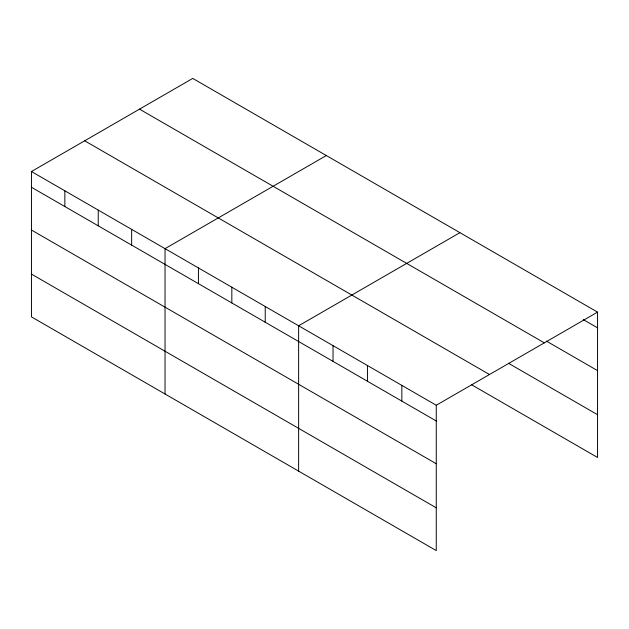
<?xml version="1.0" encoding="UTF-8"?>
<svg xmlns="http://www.w3.org/2000/svg" width="629" height="629" viewBox="0 0 629 629"><rect width="100%" height="100%" fill="white"/><g stroke="black" fill="none" stroke-linecap="round" stroke-linejoin="round"><path stroke-width="0.94" d="M436.259 463.746L436.259 405.249L31.45 171.528L31.45 316.874L436.259 550.587L436.259 463.746L31.45 230.033M471.664 384.791L597.55 457.472L597.55 312.126L192.741 78.413L31.45 171.528M326.325 155.536L165.034 248.659L165.034 393.998M459.917 232.659L298.626 325.783L298.626 471.129M436.259 405.249L597.55 312.126M583.28 319.618L597.55 327.851M546.357 341.067L597.55 370.63M139.512 109.139L544.321 342.852M508.594 363.334L597.55 414.7M84.679 140.802L489.488 374.514M31.45 187.261L436.259 420.974M31.45 274.102L436.259 507.815M401.852 385.38L401.852 401.105M367.446 365.512L367.446 381.245M333.032 345.651L333.032 361.376M265.226 306.504L265.226 322.229M231.834 287.217L231.834 302.95M198.434 267.938L198.434 283.663M131.642 229.373L131.642 245.106M98.242 210.094L98.242 225.819M64.85 190.815L64.85 206.54"/></g></svg>
